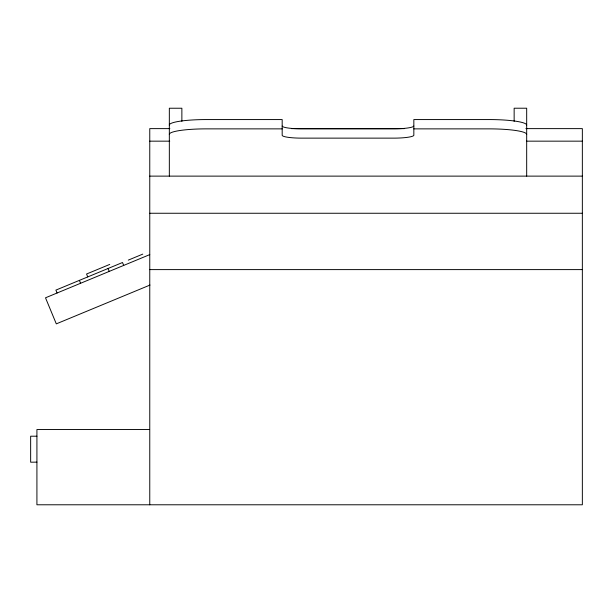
<?xml version="1.0" encoding="UTF-8"?>
<svg xmlns="http://www.w3.org/2000/svg" width="613" height="613" viewBox="0 0 613 613"><rect width="100%" height="100%" fill="white"/><g stroke="black" fill="none" stroke-linecap="round" stroke-linejoin="round"><path stroke-width="0.92" d="M109.719 264.418L86.548 274.019L87.751 276.915M128.293 260.119L142.775 254.119M149.764 254.617L45.508 297.803L56.304 323.863L150.009 285.053M169.862 128.623L149.764 128.623L149.764 504.783M291.413 128.623L404.342 128.623M525.885 128.623L582.35 128.623L582.35 504.783L36.918 504.783L36.918 429.544L149.618 429.544M282.179 128.868L206.949 128.868A37.048 5.479 0 0 0 169.334 134.423M413.836 128.868L489.067 128.868A37.577 5.555 0 0 1 526.682 134.423M149.764 141.159L169.74 141.159M526.552 141.159L582.35 141.159M149.764 176.123L582.35 176.123M149.764 213.255L582.35 213.255M149.764 269.605L582.35 269.605M36.918 436.203L30.65 436.203L30.65 462.202L36.918 462.133M123.703 265.414L122.5 262.517L55.89 290.11L57.093 293.006M108.026 268.517L109.221 271.413M79.391 280.371L80.587 283.267M526.682 176.123L526.682 108.217L514.146 108.217L514.146 121.328M181.869 121.328L181.869 108.233L169.334 108.233L169.334 176.123M169.334 125.121A37.048 5.479 0 0 1 206.949 119.566L282.179 119.566L282.179 135.35A19.532 2.889 0 0 0 300.991 138.132L395.025 138.132A20.267 2.996 0 0 0 413.836 135.35L413.836 119.566L489.067 119.566A37.577 5.555 0 0 1 526.682 125.121M413.836 126.048A20.267 2.996 0 0 1 395.025 128.83L300.991 128.83A19.532 2.889 0 0 1 282.179 126.048"/></g></svg>
